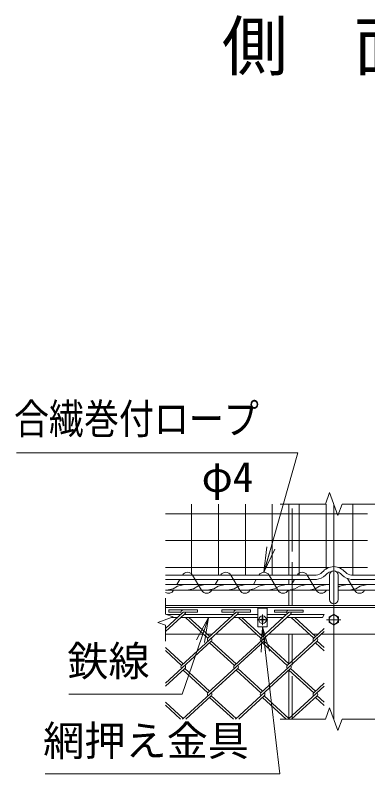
# Model space of a CAD drawing. Units: millimetres at full size; details may follow other scales. Extents: x -14699 to 14701, y -10394 to 10396.
# Drawn here: x 1655 to 3622, y -7603 to -3371 of the extents above; entities that cross this region are included whole.
import ezdxf
from ezdxf.enums import TextEntityAlignment as Align

# ---------------------------------------------------------------- set-up
doc = ezdxf.new("R2010")
doc.units = ezdxf.units.MM
doc.header["$LTSCALE"] = 40
doc.linetypes.add('DASHED', pattern=[7.5, 6, -1.5])
doc.linetypes.add('USER1', pattern=[50.8, 31.75, -6.35, 6.35, -6.35])
for name, color, linetype, lineweight in [('0-0_D-STR3', 3, 'Continuous', 13), ('0-1_D-STR1', 1, 'Continuous', 18), ('0-2_D-BMK', 2, 'USER1', 13), ('0-6_D-STR-DIM', 7, 'Continuous', 13), ('0-7_0', 7, 'Continuous', 18), ('0-9_D-STR-TXT', 7, 'Continuous', 13), ('0-A_D-TTL-TXT', 7, 'Continuous', 13), ('0-B_D-STR2', 7, 'Continuous', 13)]:
    doc.layers.add(name, color=color, linetype=linetype, lineweight=lineweight)
doc.styles.add('ＭＳ ゴシック', font='')
doc.styles.get('ＭＳ ゴシック').set_extended_font_data('MS Gothic')

# ---------------------------------------------------------------- blocks, each defined once
blk = doc.blocks.new('_Open')
at = {"layer": '0-7_0'}
blk.add_line((-40, 6.67), (0, 0), dxfattribs=at)
blk.add_lwpolyline([(-40, -6.67), (0, 0), (-40, 0)], dxfattribs=at)

msp = doc.modelspace()

# ---------------------------------------------------------------- linework, layer by layer
at = {"layer": '0-0_D-STR3'}
for p, q in [((3333.31, -6495.31), (2493.01, -6495.31)), ((3408.14, -6631.31), (3408.14, -6495.31)), ((3456.14, -6631.31), (3456.14, -6495.31)), ((3530.96, -6495.31), (4171.26, -6495.31)), ((3334.99, -6519.31), (2493.01, -6519.31)), ((2493.01, -6547.31), (3408.14, -6547.31)), ((3456.14, -6547.31), (4171.26, -6547.31)), ((3529.29, -6519.31), (4171.26, -6519.31)), ((2493.01, -6579.31), (3408.14, -6579.31)), ((3456.14, -6579.31), (4171.26, -6579.31)), ((3008.68, -6783.31), (3008.68, -6679.31)), ((2577.96, -6715.31), (2500.66, -6715.31)), ((2872.87, -6715.31), (2596.43, -6715.31)), ((2891.34, -6715.31), (3008.68, -6715.31)), ((3033.22, -6729.91), (3033.11, -6736.09)), ((3033.12, -6729.91), (3036.14, -6729.91)), ((3036.14, -6729.91), (3036.25, -6736.09)), ((3060.68, -6715.31), (3167.78, -6715.31)), ((3186.72, -6715.31), (3378.48, -6715.31)), ((3406.14, -6728.3), (3432.14, -6713.29)), ((3406.14, -6758.32), (3406.14, -6728.3)), ((3432.14, -6713.29), (3458.14, -6728.3)), ((3458.14, -6728.3), (3458.14, -6758.32)), ((2560.49, -6731.31), (2525.98, -6731.31)), ((2855.41, -6731.31), (2578.97, -6731.31)), ((2873.88, -6731.31), (3008.68, -6731.31)), ((3027.36, -6741.74), (3021.28, -6741.85)), ((3021.28, -6741.85), (3021.28, -6744.77)), ((3021.28, -6741.85), (3021.28, -6744.77)), ((3027.36, -6744.88), (3021.28, -6744.77)), ((3031.08, -6739.85), (3027.36, -6741.74)), ((3031.08, -6746.77), (3027.36, -6744.88)), ((3031.15, -6739.78), (3033.11, -6736.09)), ((3031.15, -6746.84), (3033.11, -6750.53)), ((3033.22, -6756.71), (3033.11, -6750.53)), ((3033.22, -6756.71), (3036.14, -6756.71)), ((3036.14, -6756.71), (3036.25, -6750.53)), ((3038.21, -6739.78), (3036.25, -6736.09)), ((3038.21, -6746.84), (3036.25, -6750.53)), ((3038.28, -6739.85), (3042, -6741.74)), ((3038.28, -6746.77), (3042, -6744.88)), ((3042, -6744.88), (3048.08, -6744.77)), ((3060.68, -6731.31), (3150.32, -6731.31)), ((3169.26, -6731.31), (3369.25, -6731.31)), ((3432.14, -6773.33), (3406.14, -6758.32)), ((3458.14, -6758.32), (3432.14, -6773.33)), ((3060.68, -6783.31), (3008.68, -6783.31))]:
    msp.add_line(p, q, dxfattribs=at)
at = {"layer": '0-0_D-STR3', "color": 4}
for p, q in [((2644.71, -6495.31), (2694.45, -6579.31)), ((2857.92, -6495.31), (2907.66, -6579.31)), ((3071.12, -6495.31), (3120.86, -6579.31)), ((3284.33, -6495.31), (3334.07, -6579.31)), ((3508.62, -6514.04), (3547.27, -6579.31)), ((2573.64, -6519.31), (2557.06, -6547.31)), ((2786.84, -6519.31), (2770.26, -6547.31)), ((3000.05, -6519.31), (2983.47, -6547.31)), ((3213.25, -6519.31), (3196.67, -6547.31))]:
    msp.add_line(p, q, dxfattribs=at)
at = {"layer": '0-0_D-STR3'}
for points in [[(2600.09, -6547.31), (2560.08, -6556.56), (2535.54, -6570.73), (2498.73, -6579.31)], [(2713.42, -6547.31), (2673.4, -6556.56), (2648.87, -6570.73), (2612.05, -6579.31)], [(2826.74, -6547.31), (2786.73, -6556.56), (2762.19, -6570.73), (2725.38, -6579.31)], [(2940.06, -6547.31), (2900.05, -6556.56), (2875.51, -6570.73), (2838.7, -6579.31)], [(3053.38, -6547.31), (3013.37, -6556.56), (2988.83, -6570.73), (2952.02, -6579.31)], [(3166.71, -6547.31), (3126.69, -6556.56), (3102.16, -6570.73), (3065.34, -6579.31)], [(3280.03, -6547.31), (3240.02, -6556.56), (3215.48, -6570.73), (3178.66, -6579.31)], [(3393.35, -6547.31), (3353.34, -6556.56), (3328.8, -6570.73), (3291.99, -6579.31)], [(3506.67, -6547.31), (3466.66, -6556.56), (3456.14, -6562.64)], [(3619.99, -6547.31), (3579.98, -6556.56), (3555.45, -6570.73), (3518.63, -6579.31)], [(3008.68, -6679.31), (3060.68, -6679.31), (3060.68, -6783.31)], [(3042, -6741.74), (3048.08, -6741.85), (3048.08, -6744.77)]]:
    msp.add_lwpolyline(points, dxfattribs=at)
for centre, radius in [((3034.68, -6743.31), 21), ((3432.14, -6743.31), 25)]:
    msp.add_circle(centre, radius, dxfattribs=at)
for centre, radius, start, end in [((3437.1, -6539.36), 92.23, 93.08535, 138.90015), ((3437.1, -6539.36), 68.23, 94.1723, 139.7895), ((3432.14, -6495.31), 24, 0, 180), ((3427.17, -6539.36), 92.23, 41.09985, 86.91465), ((3427.17, -6539.36), 68.23, 40.2105, 85.8277), ((3323.56, -6431.39), 64.66, 278.67529, 312.93489), ((3323.56, -6431.39), 88.66, 277.40669, 313.86669), ((3540.72, -6431.39), 88.66, 226.13331, 262.59331), ((3540.72, -6431.39), 64.66, 227.06511, 261.32471), ((3432.14, -6631.31), 24, 180, 0)]:
    msp.add_arc(centre, radius, start, end, dxfattribs=at)
at = {"layer": '0-0_D-STR3', "color": 4}
for centre, start, end in [((2616.28, -6511.03), 28.93798, 151.06202), ((2829.49, -6511.03), 28.93798, 151.06202), ((3042.69, -6511.03), 28.93798, 151.06202), ((3255.9, -6511.03), 28.93798, 151.06202), ((2509.68, -6563.59), 239.13307, 331.06202), ((2722.88, -6563.59), 208.93798, 331.06202), ((2936.09, -6563.59), 208.93798, 331.06202), ((3149.29, -6563.59), 208.93798, 331.06202), ((3362.5, -6563.59), 208.93798, 331.06202), ((3575.7, -6563.59), 208.93798, 331.06202)]:
    msp.add_arc(centre, 32.49, start, end, dxfattribs=at)
at = {"layer": '0-1_D-STR1'}
for p, q in [((3182.14, -6495.31), (3182.14, -6097.98)), ((3182.14, -6547.31), (3182.14, -6519.31)), ((3182.14, -6663.31), (3182.14, -6579.31)), ((2493.01, -6663.31), (4171.26, -6663.31)), ((2493.01, -6675.31), (4171.26, -6675.31)), ((2493.01, -6823.31), (2705.59, -6823.31)), ((2724.53, -6823.31), (2755.01, -6823.31)), ((2773.48, -6823.31), (3000.5, -6823.31)), ((3019.44, -6823.31), (3049.92, -6823.31)), ((3068.86, -6823.31), (3295.41, -6823.31)), ((3182.14, -6989.75), (3182.14, -6823.31)), ((3314.36, -6823.31), (3344.83, -6823.31)), ((3363.77, -6823.31), (4171.26, -6823.31)), ((3182.14, -7294.28), (3182.14, -7024.47))]:
    msp.add_line(p, q, dxfattribs=at)
at = {"layer": '0-1_D-STR1', "linetype": 'DASHED'}
for p, q in [((3200.14, -6663.31), (3200.14, -6097.98)), ((3200.14, -7297.98), (3200.14, -6823.31))]:
    msp.add_line(p, q, dxfattribs=at)
at = {"layer": '0-2_D-BMK'}
for p, q in [((3432.14, -6097.98), (3432.14, -7297.98)), ((3034.68, -6713.55), (3034.68, -6773.07)), ((3004.92, -6743.31), (3064.44, -6743.31)), ((3392.14, -6743.31), (3472.14, -6743.31))]:
    msp.add_line(p, q, dxfattribs=at)
at = {"layer": '0-6_D-STR-DIM'}
for p, q in [((3409.05, -6034.55), (3385.96, -6097.98)), ((3455.22, -6161.41), (3409.05, -6034.55)), ((3132.14, -6097.98), (3385.96, -6097.98)), ((3478.31, -6097.98), (3455.22, -6161.41)), ((3478.31, -6097.98), (3732.14, -6097.98)), ((2493.01, -6623.31), (2493.01, -6712.53)), ((3378.48, -6715.31), (3369.25, -6731.31)), ((2493.01, -6774.09), (2493.01, -6863.31)), ((3409.05, -7234.55), (3385.96, -7297.98)), ((3455.22, -7361.41), (3409.05, -7234.55)), ((3132.14, -7297.98), (3385.96, -7297.98)), ((3478.31, -7297.98), (3455.22, -7361.41)), ((3478.31, -7297.98), (3732.14, -7297.98))]:
    msp.add_line(p, q, dxfattribs=at)
msp.add_lwpolyline([(2493.01, -6774.09), (2450.72, -6758.7), (2535.3, -6727.92), (2493.01, -6712.53)], dxfattribs=at)
at = {"layer": '0-9_D-STR-TXT'}
for points in [[(1661.55, -5813.21), (3231.79, -5813.21), (3043.24, -6476.62)], [(1953.51, -7159.05), (2586.57, -7159.05), (2732.73, -6733.2)], [(1821.77, -7603.36), (3130.84, -7603.36), (3034.91, -6785.3)]]:
    msp.add_lwpolyline(points, dxfattribs=at)
at = {"layer": '0-B_D-STR2'}
for p, q in [((2639.15, -6097.98), (2639.15, -6495.31)), ((2789.15, -6097.98), (2789.15, -6495.31)), ((2939.15, -6097.98), (2939.15, -6495.31)), ((3089.15, -6097.98), (3089.15, -6495.31)), ((3239.15, -6097.98), (3239.15, -6495.31)), ((3389.15, -6097.98), (3389.15, -6460.57)), ((3539.15, -6097.98), (3539.15, -6495.31)), ((2493.01, -6152.33), (3620.86, -6152.33)), ((2493.01, -6302.33), (3620.86, -6302.33)), ((2493.01, -6452.33), (3406.58, -6452.33)), ((3457.69, -6452.33), (3620.86, -6452.33)), ((2592.53, -6701.95), (2493.01, -6793.15)), ((2601.55, -6710.62), (2493.01, -6810.08)), ((2512.53, -6689.15), (2672.53, -6689.15)), ((2512.53, -6701.95), (2512.53, -6689.15)), ((2512.53, -6701.95), (2579.69, -6701.95)), ((2896.46, -6710.62), (2582.63, -6998.19)), ((2606.67, -6715.31), (2601.55, -6710.62)), ((2887.44, -6701.95), (2730.3, -6845.95)), ((2807.44, -6689.15), (2967.44, -6689.15)), ((2807.44, -6701.95), (2807.44, -6689.15)), ((2807.44, -6701.95), (2874.6, -6701.95)), ((3191.61, -6710.83), (2877.75, -6998.43)), ((2901.58, -6715.31), (2896.46, -6710.62)), ((3182.14, -6702.15), (3025.21, -6845.95)), ((3102.14, -6689.35), (3262.14, -6689.35)), ((3102.14, -6702.15), (3102.14, -6689.35)), ((3102.14, -6702.15), (3169.29, -6702.15)), ((3182.14, -6702.15), (3262.14, -6702.15)), ((3196.49, -6715.31), (3191.61, -6710.83)), ((3262.14, -6702.15), (3262.14, -6689.35)), ((2730.3, -6845.95), (2605.19, -6731.31)), ((2739.77, -6837.27), (2624.13, -6731.31)), ((3025.21, -6845.95), (2900.1, -6731.31)), ((3034.68, -6837.27), (2919.04, -6731.31)), ((3320.12, -6845.95), (3195.01, -6731.31)), ((3329.59, -6837.27), (3213.95, -6731.31)), ((3378.48, -6809.83), (3172.66, -6998.43)), ((3378.48, -6792.47), (3320.12, -6845.95)), ((2749.01, -6863.1), (2493.01, -7097.67)), ((2592.1, -6989.51), (2493.01, -6898.71)), ((3043.92, -6863.1), (2730.08, -7150.67)), ((2877.75, -6998.43), (2739.53, -6871.78)), ((2887.22, -6989.75), (2749.01, -6863.1)), ((3338.83, -6863.1), (3024.97, -7150.69)), ((3172.66, -6998.43), (3034.44, -6871.78)), ((3182.14, -6989.75), (3043.92, -6863.1)), ((3378.48, -6916.8), (3329.35, -6871.78)), ((3378.48, -6899.43), (3338.83, -6863.1)), ((2582.63, -6998.19), (2493.01, -6916.07)), ((2601.57, -7015.55), (2493.01, -7115.03)), ((2896.46, -7015.58), (2588.27, -7297.98)), ((2730.08, -7150.67), (2592.1, -7024.23)), ((2739.56, -7141.99), (2601.57, -7015.55)), ((3191.37, -7015.58), (2883.18, -7297.98)), ((3024.97, -7150.69), (2887.81, -7025.01)), ((3034.44, -7142.01), (2896.46, -7015.58)), ((3320.12, -7150.91), (3181.9, -7024.26)), ((3329.59, -7142.23), (3191.37, -7015.58)), ((3378.48, -7097.43), (3320.12, -7150.91)), ((3378.48, -7114.36), (3178.1, -7297.98)), ((2749.03, -7168.03), (2607.22, -7297.98)), ((2871.89, -7297.98), (2739.56, -7176.71)), ((2887.01, -7294.47), (2749.03, -7168.03)), ((3043.92, -7168.06), (2902.13, -7297.98)), ((3166.76, -7297.98), (3034.44, -7176.74)), ((3181.9, -7294.49), (3043.92, -7168.06)), ((3338.83, -7168.06), (3197.04, -7297.98)), ((3378.48, -7221.75), (3329.35, -7176.74)), ((3378.48, -7204.39), (3338.83, -7168.06)), ((2592.1, -7294.47), (2493.01, -7203.67)), ((2576.98, -7297.98), (2493.01, -7221.03))]:
    msp.add_line(p, q, dxfattribs=at)
for points in [[(2592.53, -6701.95), (2672.53, -6701.95), (2672.53, -6689.15)], [(2887.44, -6701.95), (2967.44, -6701.95), (2967.44, -6689.15)]]:
    msp.add_lwpolyline(points, dxfattribs=at)
for centre, start, end in [((2592.53, -6701.95), 85, 222.5), ((2592.31, -6702.15), 317.5, 0.89905), ((2887.44, -6701.95), 85, 222.5), ((2887.22, -6702.15), 317.5, 0.89905), ((3182.14, -6702.15), 95, 222.5), ((3182.14, -6702.15), 317.5, 0), ((2739.77, -6854.63), 137.5, 222.5), ((2739.77, -6854.63), 317.5, 42.5), ((3034.68, -6854.63), 137.5, 222.5), ((3034.68, -6854.63), 317.5, 42.5), ((3329.59, -6854.63), 137.5, 222.5), ((3329.59, -6854.63), 317.5, 42.5), ((2592.31, -7007.11), 137.5, 222.5), ((2592.31, -7007.11), 317.5, 42.5), ((2887.22, -7007.11), 137.5, 222.5), ((2887.22, -7007.11), 317.5, 42.5), ((3182.14, -7007.11), 137.5, 222.5), ((3182.14, -7007.11), 317.5, 42.5), ((2739.77, -7159.59), 137.5, 222.5), ((2739.77, -7159.59), 317.5, 42.5), ((3034.68, -7159.59), 137.5, 222.5), ((3034.68, -7159.59), 317.5, 42.5), ((3329.59, -7159.59), 137.5, 222.5), ((3329.59, -7159.59), 317.5, 42.5)]:
    msp.add_arc(centre, 12.85, start, end, dxfattribs=at)

# ---------------------------------------------------------------- block references
at = {"layer": '0-9_D-STR-TXT', "xscale": 3.5, "yscale": 3.5}
for p, rotation in [((3042.69, -6478.54), 254.13411), ((2733.38, -6731.31), 71.05648), ((3034.68, -6783.31), 96.68798)]:
    msp.add_blockref('_Open', p, dxfattribs=dict(at, rotation=rotation))

# ---------------------------------------------------------------- texts
at = {"layer": '0-9_D-STR-TXT', "style": 'ＭＳ ゴシック', "width": 0.85}
msp.add_text('合繊巻付ロープ', height=168.3, dxfattribs=at).set_placement((1648.23, -5757.16), align=Align.BOTTOM_LEFT)
at = {"layer": '0-9_D-STR-TXT', "style": 'ＭＳ ゴシック'}
for s, p in [('φ4', (2694.68, -6080.63)), ('鉄線', (1945.52, -7108.78)), ('網押え金具', (1811.11, -7553.54))]:
    msp.add_text(s, height=168.3, dxfattribs=at).set_placement(p, align=Align.BOTTOM_LEFT)
at = {"layer": '0-A_D-TTL-TXT', "style": 'ＭＳ ゴシック'}
msp.add_text('側\u3000面\u3000図', height=269.5, dxfattribs=at).set_placement((2807.53, -3758.5), align=Align.BOTTOM_LEFT)

doc.saveas('drawing.dxf')
